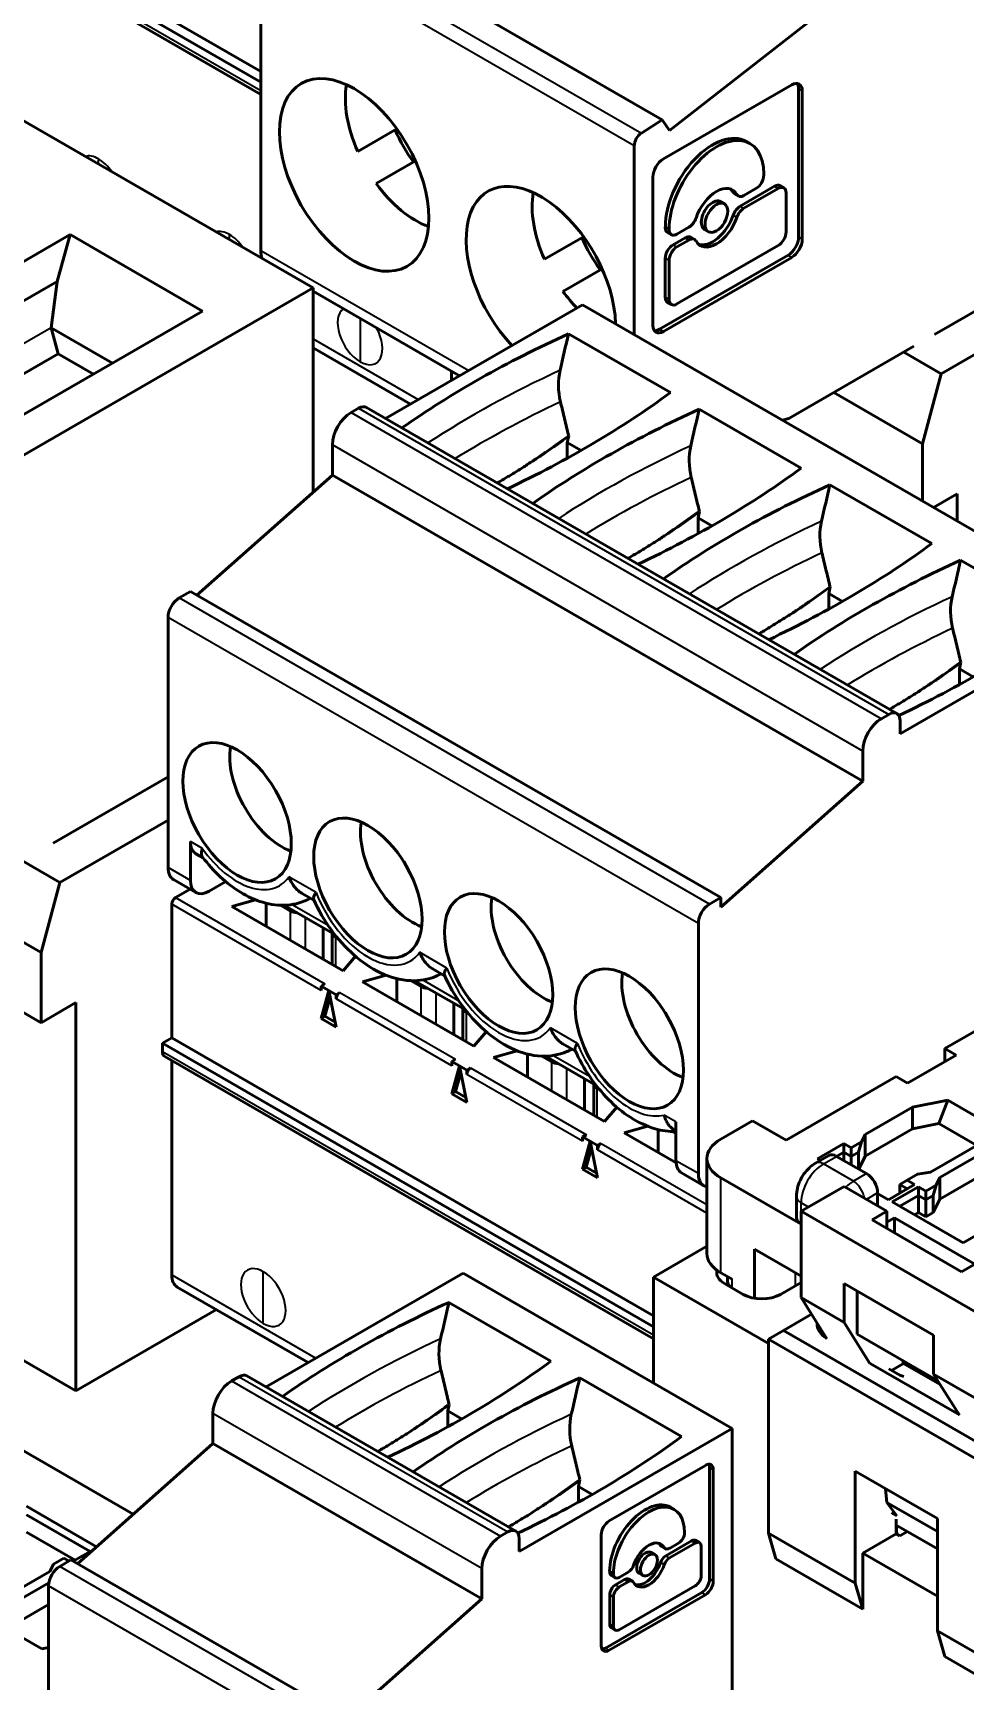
# Model space of a CAD drawing. Header units: millimetres. Extents: x 3118 to 4801, y 919 to 1849.
# Drawn here: x 4029.27 to 4046.92, y 1662.99 to 1694.2 of the extents above; entities that cross this region are included whole.
import ezdxf

# ---------------------------------------------------------------- set-up
doc = ezdxf.new("R2010")
doc.units = ezdxf.units.MM
doc.header["$LTSCALE"] = 1.8
doc.layers.add('외형선(ISO)', color=7, linetype='Continuous', lineweight=50)
doc.layers.add('좁은 외형선(ISO)', color=7, linetype='Continuous', lineweight=35)

msp = doc.modelspace()

# ---------------------------------------------------------------- linework, layer by layer
at = {"layer": '외형선(ISO)'}
for p, q in [((4033.587, 1693.469), (4026.31, 1697.67)), ((4033.587, 1693.265), (4026.133, 1697.568)), ((4026.174, 1697.314), (4033.587, 1693.034)), ((4041.188, 1692.552), (4034.117, 1696.634)), ((4033.587, 1690.082), (4033.587, 1696.145)), ((4041.328, 1692.354), (4044.618, 1694.924)), ((4034.577, 1689.371), (4027.506, 1693.454)), ((4041.21, 1691.813), (4043.641, 1693.216)), ((4043.769, 1693.142), (4043.769, 1690.335)), ((4043.84, 1693.102), (4043.84, 1690.295)), ((4036.164, 1692.382), (4035.423, 1691.954)), ((4041.188, 1692.552), (4040.793, 1692.304)), ((4041.188, 1692.552), (4041.328, 1692.354)), ((4040.658, 1688.488), (4040.658, 1692.062)), ((4042.778, 1692.145), (4042.849, 1692.104)), ((4035.773, 1691.348), (4036.514, 1691.776)), ((4041.012, 1688.662), (4041.012, 1691.469)), ((4043.112, 1691.523), (4043.112, 1691.51)), ((4042.56, 1691.151), (4042.631, 1691.11)), ((4042.666, 1690.922), (4043.314, 1691.296)), ((4042.736, 1690.881), (4043.385, 1691.255)), ((4042.963, 1691.251), (4042.736, 1691.121)), ((4043.419, 1691.306), (4043.49, 1691.265)), ((4043.534, 1691.169), (4043.534, 1690.432)), ((4042.296, 1691.004), (4042.367, 1690.963)), ((4041.247, 1690.529), (4041.247, 1690.515)), ((4041.318, 1690.474), (4041.318, 1690.488)), ((4041.693, 1690.519), (4041.467, 1690.388)), ((4029.978, 1690.38), (4025.217, 1687.631)), ((4029.978, 1690.38), (4029.731, 1689.492)), ((4032.486, 1688.932), (4029.978, 1690.38)), ((4038.958, 1689.913), (4039.7, 1690.341)), ((4041.291, 1690.418), (4041.362, 1690.378)), ((4041.396, 1690.189), (4041.623, 1690.319)), ((4041.467, 1690.148), (4041.693, 1690.278)), ((4043.385, 1690.174), (4041.467, 1689.067)), ((4041.728, 1690.33), (4041.799, 1690.289)), ((4041.992, 1690.477), (4042.063, 1690.436)), ((4041.14, 1688.588), (4043.571, 1689.991)), ((4043.641, 1689.95), (4041.21, 1688.547)), ((4041.247, 1689.194), (4041.247, 1689.931)), ((4041.318, 1689.153), (4041.318, 1689.89)), ((4040.05, 1689.735), (4039.308, 1689.306)), ((4046.346, 1688.491), (4048.52, 1689.746)), ((4026.063, 1687.375), (4029.731, 1689.492)), ((4028.072, 1685.616), (4034.577, 1689.371)), ((4029.731, 1689.492), (4029.62, 1688.616)), ((4034.577, 1689.371), (4034.577, 1685.502)), ((4037.35, 1687.706), (4034.577, 1689.307)), ((4032.486, 1688.932), (4027.724, 1686.184)), ((4035.951, 1686.899), (4039.681, 1689.052)), ((4039.681, 1689.052), (4049.722, 1683.255)), ((4041.291, 1689.097), (4041.362, 1689.057)), ((4048.52, 1688.93), (4046.469, 1687.746)), ((4029.62, 1688.616), (4030.779, 1687.947)), ((4029.62, 1688.616), (4029.751, 1688.124)), ((4039.414, 1688.501), (4041.343, 1687.388)), ((4029.751, 1688.124), (4027.849, 1687.026)), ((4029.751, 1688.124), (4030.418, 1687.739)), ((4034.577, 1688.238), (4036.423, 1687.172)), ((4045.954, 1688.265), (4043.584, 1686.896)), ((4046.469, 1687.746), (4045.762, 1688.154)), ((4037.199, 1687.619), (4037.199, 1687.793)), ((4046.116, 1686.42), (4046.469, 1687.746)), ((4044.437, 1687.389), (4046.116, 1686.42)), ((4035.297, 1687.011), (4035.439, 1687.093)), ((4035.589, 1687.108), (4045.629, 1681.311)), ((4041.889, 1687.072), (4043.817, 1685.959)), ((4043.464, 1686.869), (4043.584, 1686.896)), ((4043.584, 1686.896), (4043.584, 1686.896)), ((4039.391, 1686.444), (4039.417, 1686.569)), ((4039.391, 1686.146), (4039.391, 1686.444)), ((4039.653, 1686.293), (4039.391, 1686.444)), ((4034.944, 1685.827), (4034.944, 1686.399)), ((4046.116, 1685.337), (4046.116, 1686.42)), ((4032.378, 1683.552), (4034.944, 1685.827)), ((4044.985, 1680.03), (4034.944, 1685.827)), ((4044.364, 1685.643), (4046.292, 1684.53)), ((4046.773, 1685.472), (4046.328, 1685.215)), ((4046.773, 1684.958), (4046.773, 1685.472)), ((4041.866, 1685.015), (4041.892, 1685.14)), ((4041.866, 1684.717), (4041.866, 1685.015)), ((4042.128, 1684.864), (4041.866, 1685.015)), ((4046.839, 1684.214), (4048.767, 1683.101)), ((4032.044, 1683.5), (4032.257, 1683.623)), ((4042.298, 1677.826), (4032.257, 1683.623)), ((4044.341, 1683.586), (4044.367, 1683.711)), ((4044.602, 1683.435), (4044.341, 1683.586)), ((4044.341, 1683.289), (4044.341, 1683.586)), ((4031.832, 1678.397), (4031.832, 1683.133)), ((4045.692, 1680.928), (4049.722, 1683.255)), ((4046.816, 1682.157), (4046.842, 1682.282)), ((4047.077, 1682.006), (4046.816, 1682.157)), ((4046.816, 1681.86), (4046.816, 1682.157)), ((4045.338, 1681.214), (4045.479, 1681.296)), ((4045.692, 1681.173), (4045.692, 1680.928)), ((4044.985, 1680.03), (4044.985, 1680.602)), ((4029.658, 1678.856), (4031.832, 1680.112)), ((4033.818, 1679.936), (4033.91, 1679.776)), ((4042.298, 1677.647), (4044.985, 1680.03)), ((4031.832, 1679.295), (4029.782, 1678.111)), ((4032.257, 1678.152), (4032.257, 1678.887)), ((4032.494, 1678.581), (4032.36, 1678.658)), ((4029.782, 1678.111), (4029.075, 1678.52)), ((4036.293, 1678.507), (4036.385, 1678.347)), ((4029.428, 1676.786), (4029.782, 1678.111)), ((4031.936, 1678.168), (4032.36, 1677.923)), ((4032.923, 1678.129), (4032.61, 1677.948)), ((4027.75, 1677.755), (4029.428, 1676.786)), ((4031.903, 1675.172), (4031.903, 1677.703)), ((4032.252, 1677.986), (4031.974, 1677.826)), ((4033.489, 1677.784), (4033.041, 1677.658)), ((4033.688, 1677.285), (4033.688, 1677.72)), ((4034.594, 1677.777), (4034.359, 1677.912)), ((4042.085, 1677.703), (4042.298, 1677.826)), ((4042.298, 1677.826), (4042.298, 1677.647)), ((4033.041, 1677.658), (4035.149, 1676.442)), ((4034.152, 1677.572), (4033.961, 1677.682)), ((4034.027, 1677.682), (4034.989, 1677.126)), ((4029.428, 1675.458), (4026.473, 1677.164)), ((4034.767, 1676.662), (4034.767, 1677.255)), ((4034.942, 1677.154), (4034.942, 1676.561)), ((4035.045, 1677.056), (4035, 1677.083)), ((4038.768, 1677.078), (4038.86, 1676.918)), ((4041.873, 1672.6), (4041.873, 1677.336)), ((4029.428, 1675.458), (4029.428, 1676.786)), ((4035.149, 1676.442), (4035.38, 1676.716)), ((4037.069, 1676.348), (4036.834, 1676.484)), ((4034.731, 1676.152), (4034.802, 1676.193)), ((4034.731, 1676.152), (4034.873, 1676.07)), ((4034.731, 1676.07), (4034.731, 1676.152)), ((4035.516, 1676.229), (4035.964, 1676.355)), ((4035.516, 1676.229), (4037.624, 1675.013)), ((4036.163, 1675.856), (4036.163, 1676.292)), ((4036.436, 1676.253), (4036.627, 1676.144)), ((4036.501, 1676.253), (4037.464, 1675.698)), ((4046.54, 1674.968), (4048.626, 1676.172)), ((4030.086, 1675.837), (4029.428, 1675.458)), ((4030.086, 1668.489), (4030.086, 1675.837)), ((4034.873, 1676.07), (4034.731, 1675.54)), ((4034.801, 1675.581), (4034.899, 1675.944)), ((4034.873, 1676.07), (4035.014, 1675.988)), ((4035.015, 1675.376), (4034.873, 1676.07)), ((4035.014, 1675.988), (4035.085, 1676.029)), ((4035.014, 1675.988), (4035.014, 1675.907)), ((4037.242, 1675.233), (4037.242, 1675.826)), ((4034.731, 1675.54), (4034.801, 1675.581)), ((4034.731, 1675.54), (4035.015, 1675.376)), ((4034.996, 1675.468), (4034.801, 1675.581)), ((4037.416, 1675.725), (4037.416, 1675.132)), ((4037.52, 1675.628), (4037.475, 1675.654)), ((4041.242, 1675.649), (4041.335, 1675.489)), ((4037.624, 1675.013), (4037.854, 1675.287)), ((4031.726, 1675.07), (4031.903, 1675.172)), ((4041.025, 1669.701), (4031.726, 1675.07)), ((4031.726, 1674.907), (4031.726, 1675.07)), ((4041.025, 1669.906), (4031.903, 1675.172)), ((4037.991, 1674.8), (4038.439, 1674.926)), ((4039.544, 1674.919), (4039.309, 1675.055)), ((4046.54, 1674.968), (4046.54, 1674.723)), ((4046.752, 1674.845), (4046.54, 1674.968)), ((4031.768, 1674.815), (4041.025, 1669.47)), ((4031.903, 1670.681), (4031.903, 1674.737)), ((4037.206, 1674.723), (4037.277, 1674.764)), ((4037.206, 1674.723), (4037.348, 1674.641)), ((4037.206, 1674.641), (4037.206, 1674.723)), ((4037.348, 1674.641), (4037.206, 1674.111)), ((4037.49, 1673.947), (4037.348, 1674.641)), ((4037.348, 1674.641), (4037.489, 1674.56)), ((4037.489, 1674.56), (4037.56, 1674.6)), ((4037.991, 1674.8), (4040.098, 1673.584)), ((4038.638, 1674.427), (4038.638, 1674.863)), ((4038.911, 1674.825), (4039.101, 1674.715)), ((4038.976, 1674.824), (4039.939, 1674.269)), ((4045.833, 1674.315), (4046.752, 1674.845)), ((4037.276, 1674.152), (4037.374, 1674.515)), ((4037.489, 1674.56), (4037.489, 1674.478)), ((4039.717, 1673.804), (4039.717, 1674.397)), ((4039.891, 1674.296), (4039.891, 1673.703)), ((4043.535, 1673.233), (4045.621, 1674.437)), ((4045.621, 1674.437), (4045.833, 1674.315)), ((4037.206, 1674.111), (4037.276, 1674.152)), ((4037.206, 1674.111), (4037.49, 1673.947)), ((4037.471, 1674.039), (4037.276, 1674.152)), ((4039.995, 1674.199), (4039.95, 1674.225)), ((4045.929, 1673.859), (4046.597, 1673.988)), ((4046.427, 1673.547), (4046.597, 1673.988)), ((4046.597, 1673.988), (4047.389, 1673.531)), ((4040.098, 1673.584), (4040.329, 1673.858)), ((4045.03, 1673.341), (4045.929, 1673.859)), ((4045.929, 1673.859), (4045.929, 1673.451)), ((4021.6, 1673.388), (4030.086, 1668.489)), ((4039.681, 1673.294), (4039.752, 1673.335)), ((4040.466, 1673.372), (4040.914, 1673.497)), ((4041.451, 1672.803), (4040.466, 1673.372)), ((4041.113, 1672.998), (4041.113, 1673.434)), ((4041.386, 1673.396), (4041.449, 1673.359)), ((4041.449, 1673.411), (4041.404, 1673.436)), ((4041.449, 1673.58), (4041.449, 1672.845)), ((4042.899, 1673.6), (4042.298, 1673.253)), ((4042.899, 1673.6), (4043.535, 1673.233)), ((4045.03, 1673.341), (4044.962, 1673.199)), ((4045.03, 1672.933), (4045.929, 1673.451)), ((4045.03, 1673.341), (4045.03, 1672.933)), ((4045.929, 1673.451), (4046.427, 1673.547)), ((4046.427, 1673.547), (4047.145, 1673.133)), ((4039.681, 1673.212), (4039.681, 1673.294)), ((4039.681, 1673.294), (4039.823, 1673.212)), ((4039.823, 1673.212), (4039.681, 1672.682)), ((4039.751, 1672.723), (4039.849, 1673.086)), ((4039.965, 1672.518), (4039.823, 1673.212)), ((4039.823, 1673.212), (4039.964, 1673.131)), ((4039.964, 1673.131), (4040.035, 1673.172)), ((4039.964, 1673.131), (4039.964, 1673.049)), ((4044.624, 1673.167), (4044.129, 1672.882)), ((4044.624, 1673.004), (4044.49, 1672.927)), ((4044.765, 1673.086), (4044.624, 1673.167)), ((4044.624, 1673.167), (4044.624, 1673.004)), ((4044.624, 1673.004), (4044.624, 1672.849)), ((4044.765, 1672.922), (4044.624, 1673.004)), ((4044.962, 1673.199), (4044.765, 1673.086)), ((4044.765, 1673.086), (4044.765, 1672.922)), ((4044.907, 1673.004), (4044.765, 1672.922)), ((4044.962, 1673.199), (4044.907, 1673.004)), ((4044.907, 1673.004), (4044.907, 1672.686)), ((4047.166, 1673.145), (4046.268, 1672.626)), ((4046.445, 1672.524), (4047.343, 1673.043)), ((4039.681, 1672.682), (4039.751, 1672.723)), ((4039.946, 1672.611), (4039.751, 1672.723)), ((4042.034, 1671.089), (4042.034, 1672.886)), ((4044.092, 1672.799), (4044.34, 1672.941)), ((4044.129, 1672.882), (4044.182, 1672.851)), ((4045.055, 1672.6), (4044.49, 1672.927)), ((4044.765, 1672.922), (4044.765, 1672.767)), ((4045.03, 1672.933), (4044.91, 1672.684)), ((4039.681, 1672.682), (4039.965, 1672.518)), ((4041.553, 1672.616), (4041.977, 1672.371)), ((4043.818, 1671.641), (4042.298, 1672.518)), ((4045.472, 1672.106), (4045.967, 1672.392)), ((4045.826, 1672.473), (4045.685, 1672.392)), ((4045.685, 1672.392), (4045.685, 1672.228)), ((4045.826, 1672.31), (4045.685, 1672.392)), ((4045.826, 1672.473), (4046.022, 1672.587)), ((4045.967, 1672.392), (4045.826, 1672.473)), ((4046.022, 1672.587), (4046.268, 1672.626)), ((4046.376, 1672.383), (4046.18, 1672.269)), ((4046.376, 1672.383), (4046.321, 1672.188)), ((4046.445, 1672.524), (4046.376, 1672.383)), ((4046.445, 1672.116), (4047.343, 1672.635)), ((4046.445, 1672.524), (4046.445, 1672.116)), ((4043.73, 1671.763), (4043.73, 1672.171)), ((4044.631, 1672.355), (4043.818, 1671.886)), ((4044.631, 1672.355), (4045.444, 1671.886)), ((4045.267, 1671.988), (4045.267, 1672.233)), ((4045.267, 1672.224), (4045.472, 1672.106)), ((4046.038, 1672.351), (4045.543, 1672.065)), ((4046.038, 1672.188), (4045.685, 1671.984)), ((4046.18, 1672.269), (4046.038, 1672.351)), ((4046.038, 1672.351), (4046.038, 1672.188)), ((4046.038, 1672.188), (4046.038, 1671.861)), ((4046.18, 1672.106), (4046.038, 1672.188)), ((4046.18, 1672.269), (4046.18, 1672.106)), ((4046.321, 1672.188), (4046.18, 1672.106)), ((4046.18, 1672.106), (4046.18, 1671.779)), ((4046.321, 1672.188), (4046.321, 1671.861)), ((4046.445, 1672.116), (4046.321, 1671.861)), ((4021.226, 1671.89), (4031.17, 1666.149)), ((4043.818, 1671.886), (4047.141, 1669.967)), ((4043.818, 1671.886), (4043.818, 1670.253)), ((4045.444, 1671.886), (4045.161, 1671.722)), ((4045.444, 1671.559), (4045.444, 1671.886)), ((4045.444, 1671.681), (4045.586, 1671.763)), ((4045.543, 1672.065), (4046.887, 1671.289)), ((4047.106, 1670.885), (4045.586, 1671.763)), ((4045.586, 1671.763), (4045.586, 1671.477)), ((4046.038, 1671.861), (4045.967, 1671.82)), ((4046.18, 1671.779), (4046.038, 1671.861)), ((4046.321, 1671.861), (4046.18, 1671.779)), ((4045.161, 1671.722), (4046.858, 1670.742)), ((4046.887, 1671.289), (4047.382, 1671.575)), ((4041.025, 1670.64), (4042.034, 1671.223)), ((4042.934, 1670.241), (4042.934, 1671.171)), ((4043.606, 1670.783), (4042.934, 1671.171)), ((4047.141, 1670.906), (4046.858, 1670.742)), ((4033.688, 1668.56), (4037.418, 1670.714)), ((4037.418, 1670.714), (4042.51, 1667.774)), ((4041.025, 1668.632), (4041.025, 1670.64)), ((4043.199, 1669.385), (4041.025, 1670.64)), ((4042.298, 1670.722), (4042.51, 1670.6)), ((4042.368, 1670.518), (4042.722, 1670.314)), ((4042.422, 1670.559), (4042.422, 1670.65)), ((4043.818, 1670.538), (4043.429, 1670.314)), ((4043.818, 1670.661), (4043.606, 1670.783)), ((4044.631, 1669.783), (4044.631, 1670.518)), ((4044.631, 1670.518), (4046.328, 1669.538)), ((4032.007, 1670.452), (4034.486, 1669.021)), ((4043.818, 1670.253), (4044.631, 1669.783)), ((4043.818, 1670.253), (4044.308, 1669.474)), ((4044.878, 1670.375), (4044.878, 1669.559)), ((4032.747, 1670.025), (4030.086, 1668.489)), ((4037.151, 1670.162), (4039.08, 1669.049)), ((4043.482, 1669.63), (4044.016, 1669.938)), ((4043.482, 1669.63), (4043.199, 1669.467)), ((4048.043, 1666.997), (4043.482, 1669.63)), ((4044.631, 1669.783), (4045.121, 1669.005)), ((4048.043, 1666.67), (4043.199, 1669.467)), ((4043.199, 1665.792), (4043.199, 1669.467)), ((4044.878, 1669.559), (4046.409, 1668.675)), ((4046.328, 1668.803), (4046.328, 1669.538)), ((4046.815, 1668.03), (4045.124, 1669.006)), ((4045.53, 1668.873), (4045.759, 1669.006)), ((4045.759, 1669.006), (4045.745, 1669.058)), ((4046.453, 1668.606), (4045.759, 1669.006)), ((4033.034, 1668.673), (4033.176, 1668.754)), ((4033.326, 1668.769), (4038.417, 1665.83)), ((4039.626, 1668.734), (4041.555, 1667.62)), ((4045.477, 1668.904), (4045.69, 1668.782)), ((4045.76, 1668.761), (4045.69, 1668.782)), ((4046.328, 1668.803), (4046.818, 1668.025)), ((4046.328, 1668.803), (4047.141, 1668.334)), ((4032.681, 1667.489), (4032.681, 1668.06)), ((4037.129, 1668.105), (4037.154, 1668.23)), ((4037.129, 1667.808), (4037.129, 1668.105)), ((4037.39, 1667.954), (4037.129, 1668.105)), ((4038.479, 1665.447), (4042.51, 1667.774)), ((4042.51, 1667.774), (4042.51, 1661.242)), ((4030.116, 1665.214), (4032.681, 1667.489)), ((4037.772, 1664.549), (4032.681, 1667.489)), ((4040.184, 1666.023), (4042.007, 1667.076)), ((4039.603, 1666.676), (4039.629, 1666.801)), ((4042.085, 1667.031), (4042.085, 1664.926)), ((4042.156, 1666.99), (4042.156, 1664.885)), ((4044.843, 1664.843), (4044.843, 1666.966)), ((4046.399, 1666.068), (4044.843, 1666.966)), ((4039.603, 1666.379), (4039.603, 1666.676)), ((4039.865, 1666.525), (4039.603, 1666.676)), ((4045.443, 1666.375), (4045.418, 1666.634)), ((4030.478, 1665.535), (4029.152, 1666.301)), ((4041.342, 1666.283), (4041.413, 1666.242)), ((4046.399, 1665.823), (4045.443, 1666.375)), ((4045.633, 1666.119), (4045.443, 1666.375)), ((4045.528, 1666.179), (4045.633, 1666.119)), ((4030.354, 1665.443), (4029.152, 1666.137)), ((4045.619, 1666.057), (4045.619, 1665.781)), ((4045.621, 1665.946), (4045.619, 1665.948)), ((4046.399, 1665.496), (4045.621, 1665.946)), ((4045.63, 1665.775), (4045.621, 1665.946)), ((4046.399, 1663.945), (4046.399, 1666.068)), ((4030.072, 1665.28), (4029.152, 1665.811)), ((4038.126, 1665.733), (4038.267, 1665.815)), ((4038.479, 1665.692), (4038.479, 1665.447)), ((4040.035, 1663.66), (4040.035, 1665.765)), ((4041.179, 1665.537), (4041.249, 1665.497)), ((4041.258, 1665.365), (4041.744, 1665.646)), ((4041.814, 1665.605), (4041.328, 1665.324)), ((4041.328, 1665.504), (4041.498, 1665.602)), ((4041.61, 1665.796), (4041.61, 1665.806)), ((4041.823, 1665.654), (4041.894, 1665.613)), ((4041.926, 1664.988), (4041.926, 1665.54)), ((4044.843, 1664.843), (4043.199, 1665.792)), ((4043.34, 1665.303), (4043.199, 1665.792)), ((4045.619, 1665.781), (4044.985, 1665.415)), ((4045.69, 1665.74), (4045.619, 1665.781)), ((4045.69, 1665.74), (4045.833, 1665.823)), ((4029.594, 1665.066), (4029.663, 1665.207)), ((4029.663, 1665.207), (4029.86, 1665.321)), ((4029.782, 1665.162), (4029.994, 1665.284)), ((4029.86, 1665.321), (4029.958, 1665.264)), ((4035.085, 1662.345), (4029.994, 1665.284)), ((4030.036, 1665.26), (4030.411, 1665.476)), ((4030.147, 1665.242), (4030.107, 1665.219)), ((4040.981, 1665.427), (4041.051, 1665.386)), ((4044.985, 1664.353), (4043.34, 1665.303)), ((4044.985, 1665.415), (4046.399, 1664.598)), ((4044.985, 1665.415), (4044.985, 1664.353)), ((4029.594, 1665.066), (4028.696, 1664.547)), ((4037.772, 1664.549), (4037.772, 1665.121)), ((4040.194, 1665.071), (4040.194, 1665.06)), ((4040.227, 1664.988), (4040.297, 1664.947)), ((4040.265, 1665.03), (4040.265, 1665.019)), ((4040.306, 1664.816), (4040.475, 1664.914)), ((4040.376, 1664.955), (4040.546, 1665.053)), ((4040.554, 1664.921), (4040.625, 1664.881)), ((4040.752, 1665.032), (4040.823, 1664.991)), ((4028.873, 1664.445), (4029.575, 1664.85)), ((4029.57, 1660.059), (4029.57, 1664.794)), ((4040.113, 1663.615), (4041.936, 1664.667)), ((4042.007, 1664.627), (4040.184, 1663.574)), ((4040.194, 1664.069), (4040.194, 1664.622)), ((4040.265, 1664.581), (4040.265, 1664.029)), ((4040.546, 1664.873), (4040.376, 1664.775)), ((4040.376, 1663.964), (4041.814, 1664.794)), ((4044.985, 1664.353), (4044.843, 1664.843)), ((4028.873, 1664.037), (4029.57, 1664.439)), ((4035.085, 1662.167), (4037.772, 1664.549)), ((4029.442, 1663.602), (4028.65, 1664.059)), ((4040.227, 1663.997), (4040.297, 1663.956)), ((4048.043, 1662.996), (4046.399, 1663.945)), ((4046.54, 1663.455), (4046.399, 1663.945)), ((4029.57, 1663.627), (4029.442, 1663.602)), ((4048.184, 1662.506), (4046.54, 1663.455))]:
    msp.add_line(p, q, dxfattribs=at)
for centre, major_axis in [((4035.355, 1691.511), (1, -1.732)), ((4042.215, 1690.7), (-0.152, -0.264)), ((4033.14, 1679.438), (-0.725, 1.256)), ((4035.615, 1678.009), (-0.725, 1.256)), ((4038.09, 1676.58), (-0.725, 1.256)), ((4040.565, 1675.152), (-0.725, 1.256)), ((4040.937, 1665.189), (-0.114, -0.198))]:
    msp.add_ellipse(centre, major_axis=major_axis, ratio=0.57735, dxfattribs=at)
for centre, major_axis, ratio, start_param, end_param in [((4036.527, 1692.187), (-0.946, 1.638), 0.57735, 0.609026, 1.384684), ((4043.641, 1692.987), (0.141, 0.243), 0.57735, 5.497787, 7.068583), ((4043.571, 1693.028), (0.141, 0.243), 0.57735, 5.497787, 6.028868), ((4037.234, 1692.596), (-0.946, 1.638), 0.57735, 1.384684, 1.756909), ((4040.8, 1692.144), (-0.1, -0.173), 0.57735, 3.970624, 5.497787), ((4042.144, 1691.046), (0.634, 1.098), 0.57735, 0, 2.356194), ((4042.215, 1691.006), (0.634, 1.098), 0.57735, 5.497787, 8.63938), ((4041.21, 1691.583), (-0.141, -0.243), 0.57735, 3.926991, 5.497787), ((4038.89, 1689.469), (-1, 1.732), 0.57735, 3.95119, 8.241943), ((4042.963, 1691.424), (0.105, 0.183), 0.57735, 3.926991, 5.497787), ((4036.527, 1692.187), (-0.946, 1.638), 0.57735, 1.756909, 2.532567), ((4040.063, 1690.146), (0.946, -1.638), 0.57735, 3.750619, 4.526277), ((4042.215, 1690.7), (0.304, 0.527), 0.57735, 5.949564, 8.187603), ((4042.144, 1690.741), (0.304, 0.527), 0.57735, 5.949564, 6.166807), ((4042.666, 1691.334), (-0.105, -0.183), 0.57735, 5.949564, 6.283185), ((4042.736, 1691.293), (-0.105, -0.183), 0.57735, 5.949564, 7.068583), ((4043.314, 1691.124), (0.105, 0.183), 0.57735, 0, 0.785398), ((4043.385, 1691.083), (0.105, 0.183), 0.57735, 5.497787, 7.068583), ((4042.144, 1690.741), (0.152, 0.264), 0.57735, 0, 3.141593), ((4042.666, 1690.749), (-0.105, -0.183), 0.57735, 3.926991, 5.04601), ((4042.736, 1690.709), (-0.105, -0.183), 0.57735, 3.926991, 5.04601), ((4041.396, 1690.601), (-0.105, -0.183), 0.57735, 5.497787, 6.283185), ((4041.693, 1690.691), (0.105, 0.183), 0.57735, 3.926991, 5.04601), ((4042.215, 1690.7), (-0.304, -0.527), 0.57735, 5.949564, 8.187603), ((4042.144, 1690.741), (-0.304, -0.527), 0.57735, 0.116379, 1.904417), ((4040.77, 1690.554), (0.946, -1.638), 0.57735, 4.526277, 4.898501), ((4041.396, 1690.017), (-0.105, -0.183), 0.57735, 3.926991, 5.497787), ((4041.467, 1690.56), (-0.105, -0.183), 0.57735, 5.497787, 7.068583), ((4041.623, 1690.147), (0.105, 0.183), 0.57735, 0, 0.785398), ((4041.693, 1690.106), (0.105, 0.183), 0.57735, 5.949564, 7.068583), ((4043.385, 1690.346), (0.105, 0.183), 0.57735, 3.926991, 5.497787), ((4043.571, 1690.221), (0.141, 0.243), 0.57735, 3.926991, 5.497787), ((4043.641, 1690.18), (0.141, 0.243), 0.57735, 3.926991, 5.497787), ((4034.011, 1690.327), (-0.3, -0.52), 0.57735, 5.497787, 5.849572), ((4041.467, 1689.976), (-0.105, -0.183), 0.57735, 3.926991, 5.497787), ((4040.063, 1690.146), (0.946, -1.638), 0.57735, 4.898501, 5.123912), ((4041.396, 1689.28), (-0.105, -0.183), 0.57735, 5.497787, 6.283185), ((4041.467, 1689.239), (-0.105, -0.183), 0.57735, 5.497787, 7.068583), ((4041.21, 1688.776), (-0.141, -0.243), 0.57735, 5.497787, 7.068583), ((4051.744, 1679.41), (-20, 0), 0.57735, 5.376697, 5.59774), ((4051.744, 1672.048), (-13.016, -69.532), 0.218386, 4.514556, 4.524759), ((4041.14, 1688.817), (-0.141, -0.243), 0.57735, 0.254317, 0.785398), ((4039.966, 1687.397), (-0.213, 0.99), 0.718086, 0.992119, 1.603505), ((4025.596, 1694.507), (20, 0), 0.57735, 5.397834, 5.618878), ((4035.439, 1686.848), (0.15, 0.26), 0.57735, 0, 0.785398), ((4054.219, 1677.981), (-20, 0), 0.57735, 5.376697, 5.59774), ((4054.219, 1670.619), (-13.016, -69.532), 0.218386, 4.514556, 4.524759), ((4035.297, 1686.603), (-0.25, -0.433), 0.57735, 3.926991, 5.497787), ((4042.441, 1685.968), (-0.213, 0.99), 0.718086, 0.992119, 1.603505), ((4028.071, 1693.078), (20, 0), 0.57735, 5.397834, 5.618878), ((4056.694, 1676.552), (-20, 0), 0.57735, 5.376697, 5.59774), ((4056.694, 1669.19), (-13.016, -69.532), 0.218386, 4.514556, 4.524759), ((4044.916, 1684.539), (-0.213, 0.99), 0.718086, 0.992119, 1.603505), ((4030.545, 1691.649), (20, 0), 0.57735, 5.397834, 5.618878), ((4059.169, 1675.123), (-20, 0), 0.57735, 5.376697, 5.59774), ((4059.169, 1667.761), (-13.016, -69.532), 0.218386, 4.514556, 4.524759), ((4032.044, 1683.255), (-0.15, -0.26), 0.57735, 3.926991, 5.497787), ((4047.39, 1683.111), (-0.213, 0.99), 0.718086, 0.992119, 1.603505), ((4033.02, 1690.22), (20, 0), 0.57735, 5.396921, 5.618878), ((4045.338, 1680.806), (-0.25, -0.433), 0.57735, 3.926991, 5.497787), ((4045.479, 1681.051), (0.15, 0.26), 0.57735, 5.497787, 7.068583), ((4033.989, 1679.928), (-0.7, 1.212), 0.57735, 0.613952, 2.52764), ((4036.464, 1678.499), (-0.7, 1.212), 0.57735, 0.613952, 2.52764), ((4032.61, 1679.091), (-0.25, -0.433), 0.57735, 5.497787, 6.283185), ((4032.186, 1678.601), (-0.25, -0.433), 0.57735, 5.497787, 6.283185), ((4032.61, 1678.356), (-0.25, -0.433), 0.57735, 5.497787, 7.068583), ((4031.974, 1677.744), (-0.05, -0.0866), 0.57735, 3.926991, 5.497787), ((4038.939, 1677.07), (-0.7, 1.212), 0.57735, 0.613952, 2.52764), ((4042.085, 1677.458), (-0.15, -0.26), 0.57735, 3.926991, 5.497787), ((4034.293, 1677.654), (0.2, 0), 0.57735, 3.926991, 4.616874), ((4035.142, 1677.164), (-0.2, 0), 0.57735, 0.095515, 0.785398), ((4036.768, 1676.225), (0.2, 0), 0.57735, 3.926991, 4.616874), ((4041.414, 1675.641), (-0.7, 1.212), 0.57735, 0.613952, 2.52764), ((4035.085, 1675.948), (-0.05, -0.0866), 0.57735, 3.926991, 5.497787), ((4037.616, 1675.735), (-0.2, 0), 0.57735, 0.095515, 0.785398), ((4031.868, 1674.988), (-0.1, -0.173), 0.57735, 5.497787, 6.283185), ((4037.56, 1674.519), (-0.05, -0.0866), 0.57735, 3.926991, 5.497787), ((4039.243, 1674.796), (0.2, 0), 0.57735, 3.926991, 4.616874), ((4040.091, 1674.306), (-0.2, 0), 0.57735, 0.095515, 0.785398), ((4040.035, 1673.09), (-0.05, -0.0866), 0.57735, 3.926991, 5.497787), ((4042.934, 1672.886), (-0.9, 0), 0.57735, 5.497787, 7.068583), ((4041.803, 1673.049), (-0.25, -0.433), 0.57735, 5.497787, 6.283185), ((4044.49, 1672.682), (-0.15, 0.26), 0.57735, 5.497787, 6.283185), ((4042.227, 1672.804), (-0.25, -0.433), 0.57735, 5.497787, 6.491497), ((4045.055, 1672.355), (0.15, -0.26), 0.57735, 0.785398, 2.356194), ((4044.03, 1671.763), (-0.3, 0), 0.57735, 0, 0.785398), ((4042.934, 1671.089), (-0.9, 0), 0.57735, 0, 0.785398), ((4032.257, 1670.885), (-0.25, -0.433), 0.57735, 5.497787, 6.283185), ((4042.722, 1670.722), (-0.5, 0), 0.57735, 6.126157, 7.068583), ((4042.722, 1670.559), (-0.3, 0), 0.57735, 0, 0.785398), ((4043.075, 1670.518), (0.5, 0), 0.57735, 3.926991, 5.497787), ((4049.482, 1661.071), (-20, 0), 0.57735, 5.376697, 5.59774), ((4049.482, 1653.709), (-13.016, -69.532), 0.218386, 4.514556, 4.524759), ((4044.823, 1669.751), (-0.7, 0), 0.57735, 6.244873, 7.019039), ((4037.703, 1669.059), (-0.213, 0.99), 0.718086, 0.992119, 1.603505), ((4023.333, 1676.168), (20, 0), 0.57735, 5.397834, 5.618878), ((4033.034, 1668.264), (-0.25, -0.433), 0.57735, 3.926991, 5.497787), ((4033.176, 1668.509), (0.15, 0.26), 0.57735, 0, 0.785398), ((4051.957, 1659.642), (-20, 0), 0.57735, 5.376697, 5.59774), ((4051.957, 1652.28), (-13.016, -69.532), 0.218386, 4.514556, 4.524759), ((4040.178, 1667.63), (-0.213, 0.99), 0.718086, 0.992119, 1.603505), ((4025.808, 1674.739), (20, 0), 0.57735, 5.396921, 5.618878), ((4042.007, 1666.904), (0.105, 0.183), 0.57735, 5.497787, 7.068583), ((4041.936, 1666.945), (0.105, 0.183), 0.57735, 5.497787, 5.941106), ((4040.866, 1665.459), (0.476, 0.824), 0.57735, 0, 2.356194), ((4040.937, 1665.418), (0.476, 0.824), 0.57735, 5.497787, 8.63938), ((4038.267, 1665.57), (0.15, 0.26), 0.57735, 5.497787, 7.068583), ((4040.184, 1665.851), (-0.105, -0.183), 0.57735, 3.926991, 5.497787), ((4038.126, 1665.325), (-0.25, -0.433), 0.57735, 3.926991, 5.497787), ((4040.937, 1665.189), (0.228, 0.396), 0.57735, 5.949564, 8.187603), ((4040.866, 1665.229), (0.228, 0.396), 0.57735, 5.949564, 6.127739), ((4041.258, 1665.674), (-0.079, -0.137), 0.57735, 5.949564, 6.283185), ((4041.328, 1665.634), (-0.079, -0.137), 0.57735, 5.949564, 7.068583), ((4041.498, 1665.732), (0.079, 0.137), 0.57735, 3.926991, 5.497787), ((4041.744, 1665.517), (0.079, 0.137), 0.57735, 0, 0.785398), ((4041.814, 1665.476), (0.079, 0.137), 0.57735, 5.497787, 7.068583), ((4040.866, 1665.229), (-0.228, -0.396), 0.57735, 0.155447, 1.904417), ((4040.866, 1665.229), (0.114, 0.198), 0.57735, 0, 3.141593), ((4041.258, 1665.236), (-0.079, -0.137), 0.57735, 3.926991, 5.04601), ((4041.328, 1665.195), (-0.079, -0.137), 0.57735, 3.926991, 5.04601), ((4029.782, 1664.917), (-0.15, -0.26), 0.57735, 3.926991, 5.497787), ((4040.306, 1665.125), (-0.079, -0.137), 0.57735, 5.497787, 6.283185), ((4040.376, 1665.084), (-0.079, -0.137), 0.57735, 5.497787, 7.068583), ((4040.475, 1664.784), (0.079, 0.137), 0.57735, 0, 0.785398), ((4040.546, 1665.182), (0.079, 0.137), 0.57735, 3.926991, 5.04601), ((4040.546, 1664.744), (0.079, 0.137), 0.57735, 5.949564, 7.068583), ((4040.937, 1665.189), (-0.228, -0.396), 0.57735, 5.949564, 8.187603), ((4041.814, 1664.923), (0.079, 0.137), 0.57735, 3.926991, 5.497787), ((4041.936, 1664.839), (0.105, 0.183), 0.57735, 3.926991, 5.497787), ((4040.306, 1664.686), (-0.079, -0.137), 0.57735, 3.926991, 5.497787), ((4040.376, 1664.646), (-0.079, -0.137), 0.57735, 3.926991, 5.497787), ((4042.007, 1664.799), (0.105, 0.183), 0.57735, 3.926991, 5.497787), ((4040.306, 1664.134), (-0.079, -0.137), 0.57735, 5.497787, 6.283185), ((4040.376, 1664.093), (-0.079, -0.137), 0.57735, 5.497787, 7.068583), ((4040.184, 1663.746), (-0.105, -0.183), 0.57735, 5.497787, 7.068583), ((4040.113, 1663.787), (-0.105, -0.183), 0.57735, 0.342079, 0.785398)]:
    msp.add_ellipse(centre, major_axis=major_axis, ratio=ratio, start_param=start_param, end_param=end_param, dxfattribs=at)
for points, knots in [([(4039.262, 1687.212), (4039.275, 1687.158), (4039.288, 1687.105), (4039.301, 1687.051), (4039.314, 1686.997), (4039.327, 1686.944), (4039.34, 1686.89), (4039.352, 1686.837), (4039.365, 1686.783), (4039.378, 1686.73), (4039.391, 1686.676), (4039.404, 1686.622), (4039.417, 1686.569)], [27.3487746, 27.3487746, 27.3487746, 27.3487746, 27.5141397, 27.5141397, 27.5141397, 27.6795053, 27.6795053, 27.6795053, 27.8448716, 27.8448716, 27.8448716, 28.0102384, 28.0102384, 28.0102384, 28.0102384]), ([(4041.737, 1685.783), (4041.75, 1685.729), (4041.763, 1685.676), (4041.776, 1685.622), (4041.789, 1685.569), (4041.802, 1685.515), (4041.814, 1685.461), (4041.827, 1685.408), (4041.84, 1685.354), (4041.853, 1685.301), (4041.866, 1685.247), (4041.879, 1685.194), (4041.892, 1685.14)], [27.3487746, 27.3487746, 27.3487746, 27.3487746, 27.5141397, 27.5141397, 27.5141397, 27.6795053, 27.6795053, 27.6795053, 27.8448716, 27.8448716, 27.8448716, 28.0102384, 28.0102384, 28.0102384, 28.0102384]), ([(4044.212, 1684.354), (4044.225, 1684.3), (4044.238, 1684.247), (4044.251, 1684.193), (4044.264, 1684.14), (4044.276, 1684.086), (4044.289, 1684.033), (4044.302, 1683.979), (4044.315, 1683.925), (4044.328, 1683.872), (4044.341, 1683.818), (4044.354, 1683.765), (4044.367, 1683.711)], [27.3487746, 27.3487746, 27.3487746, 27.3487746, 27.5141397, 27.5141397, 27.5141397, 27.6795053, 27.6795053, 27.6795053, 27.8448716, 27.8448716, 27.8448716, 28.0102384, 28.0102384, 28.0102384, 28.0102384]), ([(4046.687, 1682.925), (4046.7, 1682.872), (4046.713, 1682.818), (4046.726, 1682.764), (4046.738, 1682.711), (4046.751, 1682.657), (4046.764, 1682.604), (4046.777, 1682.55), (4046.79, 1682.497), (4046.803, 1682.443), (4046.816, 1682.389), (4046.829, 1682.336), (4046.842, 1682.282)], [27.3487746, 27.3487746, 27.3487746, 27.3487746, 27.5141397, 27.5141397, 27.5141397, 27.6795053, 27.6795053, 27.6795053, 27.8448716, 27.8448716, 27.8448716, 28.0102384, 28.0102384, 28.0102384, 28.0102384]), ([(4032.481, 1678.757), (4032.477, 1678.747), (4032.474, 1678.736), (4032.472, 1678.726), (4032.469, 1678.715), (4032.467, 1678.705), (4032.466, 1678.696), (4032.465, 1678.686), (4032.464, 1678.677), (4032.464, 1678.668), (4032.464, 1678.659), (4032.464, 1678.651), (4032.465, 1678.643), (4032.466, 1678.635), (4032.468, 1678.628), (4032.47, 1678.621), (4032.473, 1678.614), (4032.475, 1678.608), (4032.479, 1678.602), (4032.481, 1678.599), (4032.482, 1678.596), (4032.484, 1678.594)], [0, 0, 0, 0, 0.0500439, 0.0500439, 0.0500439, 0.1003298, 0.1003298, 0.1003298, 0.1506336, 0.1506336, 0.1506336, 0.2007383, 0.2007383, 0.2007383, 0.2507413, 0.2507413, 0.2507413, 0.3010207, 0.3010207, 0.3010207, 0.3259682, 0.3259682, 0.3259682, 0.3259682]), ([(4032.484, 1678.594), (4032.587, 1678.459), (4032.699, 1678.333), (4032.939, 1678.109), (4033.067, 1678.01), (4033.336, 1677.846), (4033.478, 1677.78), (4033.775, 1677.694), (4033.93, 1677.673), (4034.239, 1677.696), (4034.391, 1677.739), (4034.527, 1677.814), (4034.528, 1677.814), (4034.528, 1677.815)], [2.570912, 2.570912, 2.570912, 2.570912, 2.842128, 2.842128, 3.113344, 3.113344, 3.384559, 3.384559, 3.655775, 3.655775, 3.915873, 3.915873, 3.916819, 3.916819, 3.916819, 3.916819]), ([(4034.359, 1677.912), (4034.355, 1677.915), (4034.35, 1677.918), (4034.346, 1677.92), (4034.334, 1677.928), (4034.322, 1677.936), (4034.31, 1677.946), (4034.298, 1677.955), (4034.287, 1677.965), (4034.276, 1677.975), (4034.265, 1677.986), (4034.254, 1677.997), (4034.244, 1678.009), (4034.234, 1678.02), (4034.224, 1678.033), (4034.215, 1678.045), (4034.205, 1678.058), (4034.196, 1678.072), (4034.187, 1678.085), (4034.179, 1678.099), (4034.17, 1678.113), (4034.162, 1678.128), (4034.155, 1678.142), (4034.147, 1678.157), (4034.14, 1678.173), (4034.133, 1678.188), (4034.126, 1678.203), (4034.12, 1678.219)], [0.5832526, 0.5832526, 0.5832526, 0.5832526, 0.6016391, 0.6016391, 0.6016391, 0.6542184, 0.6542184, 0.6542184, 0.7068174, 0.7068174, 0.7068174, 0.759171, 0.759171, 0.759171, 0.8114111, 0.8114111, 0.8114111, 0.8636676, 0.8636676, 0.8636676, 0.9158958, 0.9158958, 0.9158958, 0.9682186, 0.9682186, 0.9682186, 1.0204727, 1.0204727, 1.0204727, 1.0204727]), ([(4034.589, 1677.787), (4034.588, 1677.79), (4034.587, 1677.793), (4034.586, 1677.796), (4034.585, 1677.801), (4034.585, 1677.806), (4034.586, 1677.812), (4034.586, 1677.817), (4034.587, 1677.823), (4034.588, 1677.83), (4034.59, 1677.836), (4034.592, 1677.843), (4034.595, 1677.85), (4034.598, 1677.857), (4034.601, 1677.864), (4034.605, 1677.872), (4034.609, 1677.88), (4034.614, 1677.888), (4034.619, 1677.896), (4034.624, 1677.904), (4034.629, 1677.913), (4034.636, 1677.922)], [0.6696626, 0.6696626, 0.6696626, 0.6696626, 0.7057633, 0.7057633, 0.7057633, 0.7581259, 0.7581259, 0.7581259, 0.8103638, 0.8103638, 0.8103638, 0.8626229, 0.8626229, 0.8626229, 0.9148484, 0.9148484, 0.9148484, 0.9671682, 0.9671682, 0.9671682, 1.0194216, 1.0194216, 1.0194216, 1.0194216]), ([(4034.589, 1677.787), (4034.679, 1677.588), (4034.79, 1677.397), (4035.046, 1677.044), (4035.191, 1676.882), (4035.505, 1676.605), (4035.675, 1676.488), (4036.036, 1676.317), (4036.229, 1676.261), (4036.589, 1676.248), (4036.754, 1676.274), (4036.939, 1676.353), (4036.972, 1676.368), (4037.003, 1676.386)], [2.185909, 2.185909, 2.185909, 2.185909, 2.534125, 2.534125, 2.882342, 2.882342, 3.230558, 3.230558, 3.578774, 3.578774, 3.856739, 3.856739, 3.916819, 3.916819, 3.916819, 3.916819]), ([(4036.834, 1676.484), (4036.829, 1676.486), (4036.825, 1676.489), (4036.821, 1676.491), (4036.809, 1676.499), (4036.797, 1676.508), (4036.785, 1676.517), (4036.773, 1676.526), (4036.762, 1676.536), (4036.751, 1676.547), (4036.74, 1676.557), (4036.729, 1676.568), (4036.719, 1676.58), (4036.709, 1676.592), (4036.699, 1676.604), (4036.689, 1676.617), (4036.68, 1676.629), (4036.671, 1676.643), (4036.662, 1676.656), (4036.653, 1676.67), (4036.645, 1676.684), (4036.637, 1676.699), (4036.629, 1676.713), (4036.622, 1676.728), (4036.615, 1676.744), (4036.608, 1676.759), (4036.601, 1676.775), (4036.595, 1676.79)], [0.5832526, 0.5832526, 0.5832526, 0.5832526, 0.6016391, 0.6016391, 0.6016391, 0.6542184, 0.6542184, 0.6542184, 0.7068174, 0.7068174, 0.7068174, 0.759171, 0.759171, 0.759171, 0.8114111, 0.8114111, 0.8114111, 0.8636676, 0.8636676, 0.8636676, 0.9158958, 0.9158958, 0.9158958, 0.9682186, 0.9682186, 0.9682186, 1.0204727, 1.0204727, 1.0204727, 1.0204727]), ([(4037.064, 1676.358), (4037.063, 1676.361), (4037.062, 1676.364), (4037.061, 1676.367), (4037.06, 1676.372), (4037.06, 1676.377), (4037.06, 1676.383), (4037.061, 1676.388), (4037.062, 1676.394), (4037.063, 1676.401), (4037.065, 1676.407), (4037.067, 1676.414), (4037.07, 1676.421), (4037.073, 1676.428), (4037.076, 1676.436), (4037.08, 1676.443), (4037.084, 1676.451), (4037.088, 1676.459), (4037.094, 1676.467), (4037.099, 1676.476), (4037.104, 1676.484), (4037.11, 1676.493)], [0.6696626, 0.6696626, 0.6696626, 0.6696626, 0.7057633, 0.7057633, 0.7057633, 0.7581259, 0.7581259, 0.7581259, 0.8103638, 0.8103638, 0.8103638, 0.8626229, 0.8626229, 0.8626229, 0.9148484, 0.9148484, 0.9148484, 0.9671682, 0.9671682, 0.9671682, 1.0194216, 1.0194216, 1.0194216, 1.0194216]), ([(4037.064, 1676.358), (4037.154, 1676.159), (4037.265, 1675.968), (4037.521, 1675.615), (4037.666, 1675.453), (4037.98, 1675.176), (4038.149, 1675.059), (4038.511, 1674.888), (4038.703, 1674.832), (4039.064, 1674.819), (4039.229, 1674.845), (4039.414, 1674.924), (4039.447, 1674.94), (4039.478, 1674.957)], [2.185909, 2.185909, 2.185909, 2.185909, 2.534125, 2.534125, 2.882342, 2.882342, 3.230558, 3.230558, 3.578774, 3.578774, 3.856739, 3.856739, 3.916819, 3.916819, 3.916819, 3.916819]), ([(4039.309, 1675.055), (4039.304, 1675.057), (4039.3, 1675.06), (4039.296, 1675.062), (4039.283, 1675.07), (4039.271, 1675.079), (4039.26, 1675.088), (4039.248, 1675.097), (4039.237, 1675.107), (4039.226, 1675.118), (4039.215, 1675.128), (4039.204, 1675.139), (4039.194, 1675.151), (4039.184, 1675.163), (4039.174, 1675.175), (4039.164, 1675.188), (4039.155, 1675.201), (4039.146, 1675.214), (4039.137, 1675.228), (4039.128, 1675.241), (4039.12, 1675.255), (4039.112, 1675.27), (4039.104, 1675.285), (4039.097, 1675.299), (4039.09, 1675.315), (4039.083, 1675.33), (4039.076, 1675.346), (4039.07, 1675.362)], [0.5832526, 0.5832526, 0.5832526, 0.5832526, 0.6016391, 0.6016391, 0.6016391, 0.6542184, 0.6542184, 0.6542184, 0.7068174, 0.7068174, 0.7068174, 0.759171, 0.759171, 0.759171, 0.8114111, 0.8114111, 0.8114111, 0.8636676, 0.8636676, 0.8636676, 0.9158958, 0.9158958, 0.9158958, 0.9682186, 0.9682186, 0.9682186, 1.0204727, 1.0204727, 1.0204727, 1.0204727]), ([(4039.539, 1674.929), (4039.538, 1674.932), (4039.537, 1674.935), (4039.536, 1674.938), (4039.535, 1674.943), (4039.535, 1674.948), (4039.535, 1674.954), (4039.536, 1674.959), (4039.537, 1674.966), (4039.538, 1674.972), (4039.54, 1674.978), (4039.542, 1674.985), (4039.545, 1674.992), (4039.548, 1674.999), (4039.551, 1675.007), (4039.555, 1675.014), (4039.559, 1675.022), (4039.563, 1675.03), (4039.568, 1675.038), (4039.574, 1675.047), (4039.579, 1675.055), (4039.585, 1675.064)], [0.6696626, 0.6696626, 0.6696626, 0.6696626, 0.7057633, 0.7057633, 0.7057633, 0.7581259, 0.7581259, 0.7581259, 0.8103638, 0.8103638, 0.8103638, 0.8626229, 0.8626229, 0.8626229, 0.9148484, 0.9148484, 0.9148484, 0.9671682, 0.9671682, 0.9671682, 1.0194216, 1.0194216, 1.0194216, 1.0194216]), ([(4039.539, 1674.929), (4039.616, 1674.758), (4039.71, 1674.592), (4039.922, 1674.281), (4040.041, 1674.136), (4040.299, 1673.876), (4040.438, 1673.761), (4040.733, 1673.572), (4040.889, 1673.497), (4041.181, 1673.413), (4041.314, 1673.393), (4041.449, 1673.395)], [2.185909, 2.185909, 2.185909, 2.185909, 2.485965, 2.485965, 2.786021, 2.786021, 3.086077, 3.086077, 3.386133, 3.386133, 3.619284, 3.619284, 3.619284, 3.619284]), ([(4041.225, 1673.709), (4041.228, 1673.694), (4041.232, 1673.68), (4041.237, 1673.665), (4041.242, 1673.651), (4041.247, 1673.637), (4041.252, 1673.623), (4041.258, 1673.609), (4041.264, 1673.596), (4041.271, 1673.584), (4041.277, 1673.571), (4041.284, 1673.559), (4041.292, 1673.547), (4041.299, 1673.536), (4041.307, 1673.525), (4041.315, 1673.515), (4041.324, 1673.504), (4041.332, 1673.494), (4041.342, 1673.485), (4041.351, 1673.476), (4041.36, 1673.467), (4041.37, 1673.46), (4041.38, 1673.452), (4041.39, 1673.445), (4041.4, 1673.439), (4041.402, 1673.438), (4041.403, 1673.437), (4041.404, 1673.436)], [0, 0, 0, 0, 0.0500446, 0.0500446, 0.0500446, 0.1003141, 0.1003141, 0.1003141, 0.1505854, 0.1505854, 0.1505854, 0.2006444, 0.2006444, 0.2006444, 0.2506976, 0.2506976, 0.2506976, 0.3010085, 0.3010085, 0.3010085, 0.3513319, 0.3513319, 0.3513319, 0.4014341, 0.4014341, 0.4014341, 0.4073862, 0.4073862, 0.4073862, 0.4073862]), ([(4044.092, 1672.799), (4044.046, 1672.772), (4044.006, 1672.741), (4043.933, 1672.671), (4043.901, 1672.634), (4043.844, 1672.552), (4043.819, 1672.509), (4043.777, 1672.419), (4043.761, 1672.372), (4043.737, 1672.275), (4043.73, 1672.224), (4043.73, 1672.171)], [0, 0, 0, 0, 0.314159, 0.314159, 0.628319, 0.628319, 0.942478, 0.942478, 1.256637, 1.256637, 1.570796, 1.570796, 1.570796, 1.570796]), ([(4037, 1668.873), (4037.013, 1668.82), (4037.025, 1668.766), (4037.038, 1668.712), (4037.051, 1668.659), (4037.064, 1668.605), (4037.077, 1668.552), (4037.09, 1668.498), (4037.103, 1668.445), (4037.116, 1668.391), (4037.128, 1668.337), (4037.141, 1668.284), (4037.154, 1668.23)], [27.3487746, 27.3487746, 27.3487746, 27.3487746, 27.5141397, 27.5141397, 27.5141397, 27.6795053, 27.6795053, 27.6795053, 27.8448716, 27.8448716, 27.8448716, 28.0102384, 28.0102384, 28.0102384, 28.0102384]), ([(4039.475, 1667.444), (4039.487, 1667.391), (4039.5, 1667.337), (4039.513, 1667.284), (4039.526, 1667.23), (4039.539, 1667.176), (4039.552, 1667.123), (4039.565, 1667.069), (4039.577, 1667.016), (4039.59, 1666.962), (4039.603, 1666.909), (4039.616, 1666.855), (4039.629, 1666.801)], [27.3487746, 27.3487746, 27.3487746, 27.3487746, 27.5141397, 27.5141397, 27.5141397, 27.6795053, 27.6795053, 27.6795053, 27.8448716, 27.8448716, 27.8448716, 28.0102384, 28.0102384, 28.0102384, 28.0102384])]:
    msp.add_open_spline(points, degree=3, knots=knots, dxfattribs=at)
for points in [[(4039.417, 1686.569), (4038.739, 1686.067), (4038.065, 1685.678)], [(4041.892, 1685.14), (4041.214, 1684.639), (4040.54, 1684.249)], [(4044.367, 1683.711), (4043.689, 1683.21), (4043.015, 1682.82)], [(4046.842, 1682.282), (4046.164, 1681.781), (4045.49, 1681.391)], [(4037.154, 1668.23), (4036.477, 1667.729), (4035.802, 1667.339)], [(4039.629, 1666.801), (4038.951, 1666.3), (4038.277, 1665.911)]]:
    msp.add_rational_spline(points, [1.02770253116, 1.03021040397, 1.03021599738], degree=2, dxfattribs=at)
at = {"layer": '좁은 외형선(ISO)'}
for p, q in [((4033.587, 1693.102), (4026.133, 1697.405)), ((4040.658, 1692.062), (4033.587, 1696.145)), ((4033.722, 1696.386), (4040.793, 1692.304)), ((4043.84, 1693.102), (4043.769, 1693.142)), ((4030.517, 1691.715), (4030.517, 1691.812)), ((4042.602, 1691.14), (4042.532, 1691.181)), ((4043.314, 1691.296), (4043.385, 1691.255)), ((4042.666, 1690.922), (4042.736, 1690.881)), ((4041.318, 1690.488), (4041.247, 1690.529)), ((4041.318, 1690.474), (4041.247, 1690.515)), ((4042.602, 1690.706), (4042.532, 1690.747)), ((4032.992, 1690.287), (4032.992, 1690.383)), ((4041.396, 1690.189), (4041.467, 1690.148)), ((4041.623, 1690.319), (4041.693, 1690.278)), ((4043.84, 1690.295), (4043.769, 1690.335)), ((4033.587, 1690.082), (4037.526, 1687.808)), ((4041.318, 1689.89), (4041.247, 1689.931)), ((4043.571, 1689.991), (4043.641, 1689.95)), ((4041.318, 1689.153), (4041.247, 1689.194)), ((4029.62, 1688.616), (4027.357, 1687.31)), ((4035.467, 1688.794), (4035.467, 1687.975)), ((4034.577, 1688.407), (4036.57, 1687.256)), ((4041.14, 1688.588), (4041.21, 1688.547)), ((4035.439, 1687.093), (4045.479, 1681.296)), ((4035.297, 1687.011), (4045.338, 1681.214)), ((4044.985, 1680.602), (4034.944, 1686.399)), ((4042.085, 1677.703), (4032.044, 1683.5)), ((4041.873, 1677.336), (4031.832, 1683.133)), ((4032.481, 1678.757), (4032.257, 1678.887)), ((4032.257, 1678.152), (4031.832, 1678.397)), ((4034.636, 1677.922), (4034.12, 1678.219)), ((4034.731, 1676.07), (4031.903, 1677.703)), ((4031.974, 1677.826), (4034.802, 1676.193)), ((4034.179, 1677.695), (4034.861, 1677.302)), ((4034.152, 1677.017), (4034.152, 1677.572)), ((4034.434, 1676.854), (4034.434, 1677.446)), ((4035, 1677.083), (4035, 1676.527)), ((4037.11, 1676.493), (4036.595, 1676.79)), ((4036.627, 1675.588), (4036.627, 1676.144)), ((4036.654, 1676.267), (4037.336, 1675.873)), ((4037.206, 1674.641), (4035.014, 1675.907)), ((4035.085, 1676.029), (4037.277, 1674.764)), ((4036.909, 1675.425), (4036.909, 1676.018)), ((4037.475, 1675.654), (4037.475, 1675.098)), ((4039.585, 1675.064), (4039.07, 1675.362)), ((4041.025, 1669.538), (4031.726, 1674.907)), ((4037.56, 1674.6), (4039.752, 1673.335)), ((4039.101, 1674.159), (4039.101, 1674.715)), ((4039.129, 1674.838), (4039.811, 1674.444)), ((4039.384, 1673.996), (4039.384, 1674.589)), ((4039.681, 1673.212), (4037.489, 1674.478)), ((4039.95, 1674.225), (4039.95, 1673.67)), ((4041.449, 1673.58), (4041.225, 1673.709)), ((4042.034, 1671.854), (4039.964, 1673.049)), ((4040.035, 1673.172), (4042.034, 1672.017)), ((4041.873, 1672.6), (4041.449, 1672.845)), ((4044.242, 1672.784), (4044.49, 1672.927)), ((4044.808, 1672.457), (4044.242, 1672.784)), ((4042.298, 1670.722), (4042.298, 1672.518)), ((4045.055, 1672.6), (4044.808, 1672.457)), ((4045.267, 1672.233), (4045.055, 1672.11)), ((4043.959, 1671.967), (4043.818, 1672.049)), ((4043.818, 1671.886), (4043.818, 1672.049)), ((4031.903, 1670.681), (4034.632, 1669.105)), ((4033.635, 1669.763), (4033.635, 1670.742)), ((4042.51, 1670.436), (4042.51, 1670.6)), ((4043.712, 1670.477), (4043.712, 1670.722)), ((4033.034, 1668.673), (4038.126, 1665.733)), ((4033.176, 1668.754), (4038.267, 1665.815)), ((4037.772, 1665.121), (4032.681, 1668.06)), ((4042.156, 1666.99), (4042.085, 1667.031)), ((4041.228, 1665.519), (4041.157, 1665.56)), ((4041.744, 1665.646), (4041.814, 1665.605)), ((4041.228, 1665.194), (4041.157, 1665.234)), ((4041.258, 1665.365), (4041.328, 1665.324)), ((4034.873, 1662.222), (4029.782, 1665.162)), ((4040.265, 1665.03), (4040.194, 1665.071)), ((4040.265, 1665.019), (4040.194, 1665.06)), ((4040.475, 1664.914), (4040.546, 1664.873)), ((4042.156, 1664.885), (4042.085, 1664.926)), ((4034.661, 1661.855), (4029.57, 1664.794)), ((4040.265, 1664.581), (4040.194, 1664.622)), ((4040.306, 1664.816), (4040.376, 1664.775)), ((4041.936, 1664.667), (4042.007, 1664.627)), ((4040.265, 1664.029), (4040.194, 1664.069)), ((4040.113, 1663.615), (4040.184, 1663.574))]:
    msp.add_line(p, q, dxfattribs=at)
for centre, major_axis, start_param, end_param in [((4030.517, 1691.322), (-0.3, 0.52), 5.497787, 6.136811), ((4030.517, 1691.322), (0.3, -0.52), 1.717171, 2.356194), ((4032.992, 1689.893), (-0.3, 0.52), 5.497787, 6.136811), ((4032.992, 1689.893), (0.3, -0.52), 1.717171, 2.356194), ((4035.467, 1688.464), (-0.3, 0.52), 0.048764, 2.356194), ((4035.467, 1688.464), (0.3, -0.52), 5.497787, 7.805217), ((4051.744, 1678.792), (-20, 0), 5.386899, 5.559793), ((4051.744, 1678.324), (-19.819, 0), 5.393683, 5.531385), ((4054.219, 1677.363), (-20, 0), 5.386899, 5.559793), ((4054.219, 1676.895), (-19.819, 0), 5.393683, 5.531385), ((4056.694, 1675.934), (-20, 0), 5.386899, 5.559793), ((4056.694, 1675.466), (-19.819, 0), 5.393683, 5.531385), ((4059.169, 1674.505), (-20, 0), 5.386899, 5.559793), ((4059.169, 1674.037), (-19.819, 0), 5.393683, 5.531385), ((4033.14, 1679.438), (0.8, -1.386), 4.875419, 6.544985), ((4035.615, 1678.009), (0.8, -1.386), 4.45059, 6.544985), ((4038.09, 1676.58), (0.8, -1.386), 4.45059, 6.544985), ((4040.565, 1675.152), (0.8, -1.386), 4.45059, 6.120156), ((4044.242, 1672.294), (0.3, 0.52), 0.785398, 2.356194), ((4044.242, 1672.539), (-0.15, 0.26), 5.497787, 6.283185), ((4044.808, 1671.967), (-0.3, -0.52), 3.926991, 4.287215), ((4044.808, 1672.212), (-0.15, 0.26), 4.094439, 5.497787), ((4044.03, 1672.171), (-0.3, 0), 0, 0.785398), ((4033.635, 1670.253), (-0.3, 0.52), 5.497787, 8.63938), ((4033.635, 1670.253), (0.3, -0.52), 5.497787, 8.63938), ((4049.482, 1660.453), (-20, 0), 5.386899, 5.559793), ((4049.482, 1659.985), (-19.819, 0), 5.393683, 5.531385), ((4051.957, 1659.025), (-20, 0), 5.386899, 5.559793), ((4051.957, 1658.556), (-19.819, 0), 5.393683, 5.531385)]:
    msp.add_ellipse(centre, major_axis=major_axis, ratio=0.57735, start_param=start_param, end_param=end_param, dxfattribs=at)

doc.saveas('drawing.dxf')
